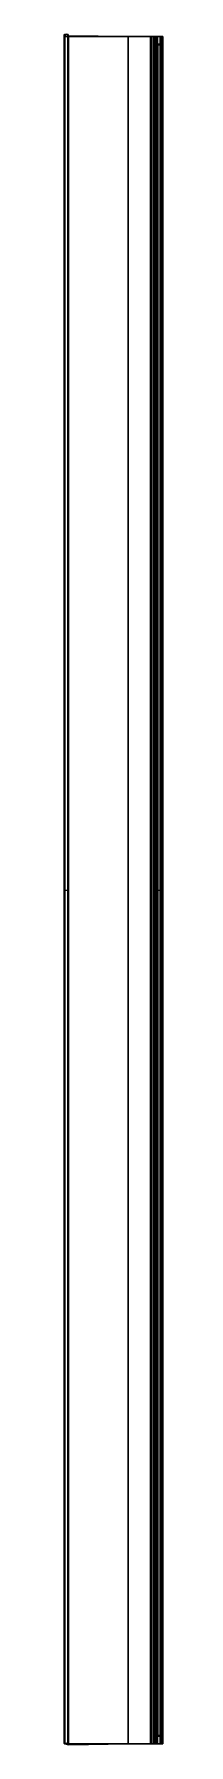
# Model space of a CAD drawing. Header units: millimetres. Extents: x -842 to -805, y -151 to 474.
import ezdxf

# ---------------------------------------------------------------- set-up
doc = ezdxf.new("R2010")
doc.units = ezdxf.units.MM
doc.header["$MEASUREMENT"] = 0
doc.layers.get('0').update_dxf_attribs({"color": 1})
doc.layers.add('IGES level 0', color=253, linetype='Continuous')

msp = doc.modelspace()

# ---------------------------------------------------------------- linework, layer by layer
for points in [[(-840.77, 473.43, 17.7), (-840.68, 473.41, 17.91), (-840.77, 474.12, 0.2), (-840.57, 474.15)], [(-840.77, 474.12, 0.2), (-840.57, 474.15), (-840.57, -150.45), (-840.77, -150.49, 0.2)], [(-840.77, -150.49, 17.7), (-840.77, -150.49, 0.2), (-840.77, 474.12, 0.2), (-840.77, 473.43, 17.7)], [(-840.68, 473.41, 17.91), (-840.77, 473.43, 17.7), (-840.77, -150.49, 17.7), (-840.68, -150.54, 17.91)], [(-840.68, 473.41, 17.91), (-840.47, 473.41, 18), (-840.02, 474.2), (-840.57, 474.15)], [(-840.47, 473.41, 18), (-840.68, 473.41, 17.91), (-840.68, -150.54, 17.91), (-840.47, -150.59, 18)], [(-840.57, 474.15), (-839.47, 474.24), (-839.47, -150.37), (-840.57, -150.45)], [(-840.02, 474.2), (-839.47, 474.24), (-839.18, 473.68, 16.81), (-840.47, 473.41, 18)], [(-817.47, 473.41, 18), (-817.47, 473.41, 16.5), (-839.18, 473.68, 16.81), (-840.47, 473.41, 18)], [(-805.77, 473.41, 18), (-840.47, 473.41, 18), (-840.47, -150.59, 18), (-805.77, -150.59, 18)], [(-805.77, -150.59, 18), (-840.47, -150.59, 18), (-840.47, 473.41, 18), (-805.77, 473.41, 18)], [(-839.47, -150.35), (-839.18, -150.93, 16.81), (-839.18, 473.68, 16.81), (-839.47, 474.24)], [(-839.18, -150.93, 16.81), (-817.47, -150.59, 16.5), (-817.47, 473.41, 16.5), (-839.18, 473.68, 16.82)], [(-809.27, 473.41, 16.5), (-809.27, 473.41, 18), (-817.47, 473.41, 18), (-817.47, 473.41, 16.5)], [(-809.27, 473.41, 16.5), (-817.47, 473.41, 16.5), (-817.47, -150.59, 16.5), (-809.27, -150.59, 16.5)], [(-809.27, 473.41, 18), (-808.67, 473.41, 18), (-808.67, 473.41, 16.43), (-809.27, 473.41, 16.5)], [(-808.67, 473.41, 16.43), (-809.27, 473.41, 16.5), (-809.27, -150.59, 16.5), (-808.67, -150.59, 16.43)], [(-808.67, 473.41, 16.43), (-808.24, 473.41, 16.28), (-808.24, 473.41, 18), (-808.67, 473.41, 18)], [(-808.24, -150.59, 16.28), (-808.67, -150.59, 16.43), (-808.67, 473.41, 16.43), (-808.24, 473.41, 16.28)], [(-808.24, 473.41, 16.28), (-808.01, 473.41, 16.16), (-808.01, 473.41, 18), (-808.24, 473.41, 18)], [(-808.01, 473.41, 16.16), (-808.24, 473.41, 16.28), (-808.24, -150.59, 16.28), (-808.01, -150.59, 16.16)], [(-808.01, 473.41, 16.16), (-807.8, 473.41, 16.02), (-807.8, 473.41, 18), (-808.01, 473.41, 18)], [(-807.8, -150.59, 16.02), (-808.01, -150.59, 16.16), (-808.01, 473.41, 16.16), (-807.8, 473.41, 16.02)], [(-807.8, 473.41, 16.02), (-807.6, 473.41, 15.86), (-807.6, 473.41, 18), (-807.8, 473.41, 18)], [(-807.5, 473.41, 15.77), (-807.8, 473.41, 16.02), (-807.8, -150.59, 16.02), (-807.5, -150.59, 15.77)], [(-807.6, 473.41, 15.86), (-807.5, 473.41, 15.77), (-807.5, 473.41, 18), (-807.6, 473.41, 18)], [(-807.5, 473.41, 15.77), (-807.38, 473.41, 15.63), (-807.38, 473.41, 18), (-807.5, 473.41, 18)], [(-807.25, -150.59, 15.47), (-807.5, -150.59, 15.77), (-807.5, 473.41, 15.77), (-807.25, 473.41, 15.47)], [(-807.38, 473.41, 15.63), (-807.25, 473.41, 15.47), (-807.25, 473.41, 18), (-807.38, 473.41, 18)], [(-807.25, 473.41, 15.47), (-807.15, 473.41, 15.33), (-807.15, 473.41, 18), (-807.25, 473.41, 18)], [(-807.08, 473.41, 15.2), (-807.25, 473.41, 15.47), (-807.25, -150.59, 15.47), (-807.08, -150.59, 15.2)], [(-807.15, 473.41, 15.33), (-807.08, 473.41, 15.2), (-807.08, 473.41, 18), (-807.15, 473.41, 18)], [(-807.08, 473.41, 15.2), (-807.02, 473.41, 15.08), (-807.02, 473.41, 18), (-807.08, 473.41, 18)], [(-807.08, 473.41, 15.2), (-806.96, 473.41, 14.96), (-806.9, -150.59, 14.79), (-806.82, -150.59, 14.5)], [(-806.96, -150.59, 14.96), (-807.08, -150.59, 15.2), (-807.08, 473.41, 15.2), (-806.96, 473.41, 14.96)], [(-807.02, 473.41, 15.08), (-806.96, 473.41, 14.96), (-806.96, 473.41, 18), (-807.02, 473.41, 18)], [(-806.96, 473.41, 14.96), (-806.9, 473.41, 14.79), (-806.9, 473.41, 18), (-806.96, 473.41, 18)], [(-806.9, -150.59, 14.79), (-806.96, -150.59, 14.96), (-806.96, 473.41, 14.96), (-806.9, 473.41, 14.79)], [(-806.9, 473.41, 14.79), (-806.86, 473.41, 14.66), (-806.86, 473.41, 18), (-806.9, 473.41, 18)], [(-806.9, 473.41, 14.79), (-806.82, 473.41, 14.5), (-806.82, -150.59, 14.5), (-806.9, -150.59, 14.79)], [(-806.86, 473.41, 14.66), (-806.82, 473.41, 14.5), (-806.82, 473.41, 18), (-806.86, 473.41, 18)], [(-805.77, 473.41, 18), (-805.68, 473.41, 14.5), (-806.82, 473.41, 14.5), (-806.82, 473.41, 18)], [(-804.77, 473.41, 14.5), (-806.82, 473.41, 14.5), (-806.77, 473.41, 11), (-804.77, 473.41, 11)], [(-806.82, -150.59, 14.5), (-806.77, -150.59, 11), (-806.77, 473.41, 11), (-806.82, 473.41, 14.5)], [(-806.82, 473.41, 14.5), (-806.82, 473.41, 18), (-806.82, -150.59, 18), (-806.82, -150.59, 14.5)], [(-804.77, 473.41, 11), (-804.77, 470.61, 8.2), (-806.77, 470.61, 8.2), (-806.77, 473.41, 11)], [(-806.77, -150.59, 11), (-806.77, -147.79, 8.2), (-806.77, 470.61, 8.2), (-806.77, 473.41, 11)], [(-804.77, 470.61, 8.2), (-804.78, 470.55, 8.14), (-806.76, 470.55, 8.14), (-806.77, 470.61, 8.2)], [(-806.77, -147.79, 8.2), (-806.76, -147.74, 8.14), (-806.76, 470.55, 8.14), (-806.77, 470.61, 8.2)], [(-804.78, 470.55, 8.14), (-804.79, 470.52, 8.11), (-806.75, 470.52, 8.11), (-806.76, 470.55, 8.14)], [(-806.76, 470.55, 8.14), (-806.75, 470.52, 8.11), (-806.75, -147.7, 8.11), (-806.76, -147.74, 8.14)], [(-804.79, 470.52, 8.11), (-804.83, 470.47, 8.06), (-806.71, 470.47, 8.06), (-806.75, 470.52, 8.11)], [(-806.75, -147.7, 8.11), (-806.71, -147.65, 8.06), (-806.71, 470.47, 8.06), (-806.75, 470.52, 8.11)], [(-804.83, 470.47, 8.06), (-804.87, 470.43, 8.03), (-806.67, 470.43, 8.03), (-806.71, 470.47, 8.06)], [(-806.71, -147.65, 8.06), (-806.67, -147.62, 8.03), (-806.67, 470.43, 8.03), (-806.71, 470.47, 8.06)], [(-804.87, 470.43, 8.03), (-804.9, 470.42, 8.01), (-806.64, 470.42, 8.01), (-806.67, 470.43, 8.03)], [(-806.67, 470.43, 8.03), (-806.64, 470.42, 8.01), (-806.64, -147.61, 8.01), (-806.67, -147.62, 8.03)], [(-804.9, 470.42, 8.01), (-804.95, 470.41, 8), (-806.61, 470.41, 8), (-806.64, 470.42, 8.01)], [(-806.64, -147.61, 8.01), (-806.6, -147.59, 8), (-806.61, 470.41, 8), (-806.64, 470.42, 8.01)], [(-804.95, 470.41, 8), (-804.97, 470.41, 8), (-806.57, 470.41, 8), (-806.61, 470.41, 8)], [(-804.97, 470.41, 8), (-806.57, 470.41, 8), (-806.57, -147.59, 8), (-804.97, -147.59, 8)], [(-805.77, 473.41, 18), (-805.59, 473.41, 17.98), (-805.59, 473.41, 14.5), (-805.68, 473.41, 14.5)], [(-805.77, 473.41, 18), (-805.59, 473.41, 17.98), (-805.61, -150.59, 17.99), (-805.77, -150.59, 18)], [(-805.59, 473.41, 17.98), (-805.47, 473.41, 17.95), (-805.47, -150.59, 17.95), (-805.61, -150.59, 17.99)], [(-805.59, 473.41, 17.98), (-805.47, 473.41, 17.95), (-805.47, 473.41, 14.5), (-805.59, 473.41, 14.5)], [(-805.47, 473.41, 17.95), (-805.32, 473.41, 17.89), (-805.32, 473.41, 14.5), (-805.47, 473.41, 14.5)], [(-805.47, 473.41, 17.95), (-805.32, 473.41, 17.89), (-805.32, -150.59, 17.89), (-805.47, -150.59, 17.95)], [(-805.32, 473.41, 17.89), (-805.18, 473.41, 17.81), (-805.18, 473.41, 14.5), (-805.32, 473.41, 14.5)], [(-805.32, 473.41, 17.89), (-805.18, 473.41, 17.81), (-805.18, -150.59, 17.81), (-805.32, -150.59, 17.89)], [(-805.18, 473.41, 17.81), (-805.07, 473.41, 17.71), (-805.07, 473.41, 14.5), (-805.18, 473.41, 14.5)], [(-805.18, -150.59, 17.81), (-805.07, -150.59, 17.71), (-805.07, 473.41, 17.71), (-805.18, 473.41, 17.81)], [(-805.07, 473.41, 17.71), (-804.96, 473.41, 17.59), (-804.96, 473.41, 14.5), (-805.07, 473.41, 14.5)], [(-805.07, 473.41, 17.71), (-804.96, 473.41, 17.59), (-804.96, -150.59, 17.59), (-805.07, -150.59, 17.71)], [(-804.9, -147.61, 8.01), (-804.97, -147.59, 8), (-804.97, 470.41, 8), (-804.95, 470.41, 8)], [(-804.96, 473.41, 17.59), (-804.88, 473.41, 17.46), (-804.88, 473.41, 14.5), (-804.96, 473.41, 14.5)], [(-804.96, 473.41, 17.59), (-804.88, 473.41, 17.46), (-804.88, -150.59, 17.46), (-804.96, -150.59, 17.59)], [(-804.95, 470.41, 8), (-804.9, 470.42, 8.01), (-804.9, -147.61, 8.01), (-804.87, -147.62, 8.03)], [(-804.87, 470.43, 8.03), (-804.9, 470.42, 8.01), (-804.9, -147.61, 8.01), (-804.87, -147.62, 8.03)], [(-804.88, 473.41, 17.46), (-804.84, 473.41, 17.35), (-804.84, 473.41, 14.5), (-804.88, 473.41, 14.5)], [(-804.88, 473.41, 17.46), (-804.84, 473.41, 17.35), (-804.84, -150.59, 17.35), (-804.88, -150.59, 17.46)], [(-804.83, -147.65, 8.06), (-804.87, -147.62, 8.03), (-804.87, 470.43, 8.03), (-804.83, 470.47, 8.06)], [(-804.84, 473.41, 17.35), (-804.8, 473.41, 17.25), (-804.8, 473.41, 14.5), (-804.84, 473.41, 14.5)], [(-804.84, 473.41, 17.35), (-804.8, 473.41, 17.25), (-804.8, -150.59, 17.25), (-804.84, -150.59, 17.35)], [(-804.79, 470.52, 8.11), (-804.83, 470.47, 8.06), (-804.83, -147.65, 8.06), (-804.79, -147.7, 8.11)], [(-804.8, 473.41, 17.25), (-804.78, 473.41, 17.08), (-804.77, 473.41, 14.5), (-804.8, 473.41, 14.5)], [(-804.8, 473.41, 17.25), (-804.78, 473.41, 17.14), (-804.78, -150.59, 17.14), (-804.8, -150.59, 17.25)], [(-804.78, 470.55, 8.14), (-804.79, 470.52, 8.11), (-804.79, -147.7, 8.11), (-804.78, -147.74, 8.14)], [(-804.78, 473.41, 17.14), (-804.77, 473.41, 17), (-804.77, -150.59, 17), (-804.78, -150.59, 17.14)], [(-804.77, -147.79, 8.2), (-804.78, -147.74, 8.14), (-804.78, 470.55, 8.14), (-804.77, 470.61, 8.2)], [(-804.77, 473.41, 17), (-804.77, 473.41, 11), (-804.77, -150.59, 11), (-804.77, -150.59, 17)], [(-804.77, 470.61, 8.2), (-804.77, 473.41, 11), (-804.77, -150.59, 11), (-804.77, -147.79, 8.2)], [(-804.77, -150.59, 11), (-804.77, -150.59, 17), (-804.77, 473.41, 17), (-804.77, 473.41, 11)], [(-806.77, -147.79, 8.2), (-806.76, -147.74, 8.14), (-804.78, -147.74, 8.14), (-804.77, -147.79, 8.2)], [(-806.77, -150.59, 11), (-806.77, -147.79, 8.2), (-804.77, -147.79, 8.2), (-804.77, -150.59, 11)], [(-806.76, -147.74, 8.14), (-806.75, -147.7, 8.11), (-804.79, -147.7, 8.11), (-804.78, -147.74, 8.14)], [(-806.75, -147.7, 8.11), (-806.71, -147.65, 8.06), (-804.83, -147.65, 8.06), (-804.79, -147.7, 8.11)], [(-806.71, -147.65, 8.06), (-806.67, -147.62, 8.03), (-804.87, -147.62, 8.03), (-804.83, -147.65, 8.06)], [(-806.64, -147.61, 8.01), (-806.61, -147.6, 8), (-804.95, -147.59, 8), (-804.9, -147.61, 8.01)], [(-806.61, -147.6, 8), (-806.57, -147.59, 8), (-804.97, -147.59, 8), (-804.95, -147.59, 8)], [(-840.77, -150.49, 17.7), (-840.68, -150.54, 17.91), (-840.77, -150.49, 0.2), (-840.57, -150.45)], [(-840.68, -150.54, 17.91), (-840.47, -150.59, 18), (-840.02, -150.37), (-840.57, -150.45)], [(-840.02, -150.37), (-839.47, -150.37), (-839.18, -150.93, 16.81), (-840.47, -150.59, 18)], [(-840.47, -150.59, 18), (-839.18, -150.93, 16.81), (-817.99, -150.59, 16.5), (-817.98, -150.59, 18)], [(-839.18, -150.93, 16.81), (-840.47, -150.59, 18), (-809.27, -150.59, 18), (-809.27, -150.59, 16.5)], [(-817.47, -150.59, 16.5), (-817.99, -150.59, 16.5), (-817.98, -150.59, 18), (-817.47, -150.59, 18)], [(-817.47, -150.59, 16.5), (-817.47, -150.59, 18), (-809.27, -150.59, 18), (-809.27, -150.59, 16.5)], [(-809.27, -150.59, 16.5), (-808.67, -150.59, 16.43), (-808.67, -150.59, 18), (-809.27, -150.59, 18)], [(-808.67, -150.59, 18), (-808.24, -150.59, 18), (-808.24, -150.59, 16.28), (-808.67, -150.59, 16.43)], [(-808.24, -150.59, 18), (-808.01, -150.59, 18), (-808.01, -150.59, 16.16), (-808.24, -150.59, 16.28)], [(-808.01, -150.59, 18), (-807.8, -150.59, 18), (-807.8, -150.59, 16.02), (-808.01, -150.59, 16.16)], [(-807.8, -150.59, 18), (-807.6, -150.59, 18), (-807.6, -150.59, 15.86), (-807.8, -150.59, 16.02)], [(-807.6, -150.59, 18), (-807.5, -150.59, 18), (-807.5, -150.59, 15.77), (-807.6, -150.59, 15.86)], [(-807.5, -150.59, 18), (-807.38, -150.59, 18), (-807.38, -150.59, 15.63), (-807.5, -150.59, 15.77)], [(-807.38, -150.59, 18), (-807.25, -150.59, 18), (-807.25, -150.59, 15.47), (-807.38, -150.59, 15.63)], [(-807.25, -150.59, 18), (-807.15, -150.59, 18), (-807.15, -150.59, 15.33), (-807.25, -150.59, 15.47)], [(-807.15, -150.59, 18), (-807.08, -150.59, 18), (-807.08, -150.59, 15.2), (-807.15, -150.59, 15.33)], [(-807.08, -150.59, 18), (-807.02, -150.59, 18), (-807.02, -150.59, 15.08), (-807.08, -150.59, 15.2)], [(-807.02, -150.59, 18), (-806.96, -150.59, 18), (-806.96, -150.59, 14.96), (-807.02, -150.59, 15.08)], [(-806.96, -150.59, 18), (-806.9, -150.59, 18), (-806.9, -150.59, 14.79), (-806.96, -150.59, 14.96)], [(-806.9, -150.59, 18), (-806.86, -150.59, 18), (-806.86, -150.59, 14.66), (-806.9, -150.59, 14.79)], [(-806.86, -150.59, 18), (-806.82, -150.59, 18), (-806.82, -150.59, 14.5), (-806.86, -150.59, 14.66)], [(-806.82, -150.59, 18), (-806.82, -150.59, 14.5), (-805.68, -150.59, 14.5), (-805.77, -150.59, 18)], [(-804.77, -150.59, 11), (-806.77, -150.59, 11), (-806.82, -150.59, 14.5), (-804.77, -150.59, 14.5)], [(-805.68, -150.59, 14.5), (-805.59, -150.59, 14.5), (-805.61, -150.59, 17.99), (-805.77, -150.59, 18)], [(-805.59, -150.59, 14.5), (-805.47, -150.59, 14.5), (-805.47, -150.59, 17.95), (-805.61, -150.59, 17.99)], [(-805.47, -150.59, 14.5), (-805.32, -150.59, 14.5), (-805.32, -150.59, 17.89), (-805.47, -150.59, 17.95)], [(-805.32, -150.59, 14.5), (-805.18, -150.59, 14.5), (-805.18, -150.59, 17.81), (-805.32, -150.59, 17.89)], [(-805.18, -150.59, 14.5), (-805.07, -150.59, 14.5), (-805.07, -150.59, 17.71), (-805.18, -150.59, 17.81)], [(-805.07, -150.59, 14.5), (-804.96, -150.59, 14.5), (-804.96, -150.59, 17.59), (-805.07, -150.59, 17.71)], [(-804.96, -150.59, 14.5), (-804.88, -150.59, 14.5), (-804.88, -150.59, 17.46), (-804.96, -150.59, 17.59)], [(-804.88, -150.59, 14.5), (-804.84, -150.59, 14.5), (-804.84, -150.59, 17.35), (-804.88, -150.59, 17.46)], [(-804.84, -150.59, 14.5), (-804.8, -150.59, 14.5), (-804.8, -150.59, 17.25), (-804.84, -150.59, 17.35)], [(-804.8, -150.59, 14.5), (-804.77, -150.59, 14.5), (-804.78, -150.59, 17.08), (-804.8, -150.59, 17.25)]]:
    msp.add_3dface(points)
at = {"layer": 'IGES level 0', "extrusion": (1, 0, 0)}
for points in [[(-817.47, 473.41, 18), (-817.47, 473.41, 17.25), (-817.47, 473.41, 16.5)], [(-817.47, 473.41, 16.5), (-817.47, 473.41, 17.25), (-817.47, 473.41, 18)], [(-804.77, 473.41, 17), (-804.77, 473.41, 14), (-804.77, 473.41, 11)], [(-804.77, 470.61, 8.2), (-804.77, 472.01, 9.6), (-804.77, 473.41, 11)], [(-804.77, 473.41, 11), (-804.77, 473.41, 14), (-804.77, 473.41, 17)], [(-806.77, -150.59, 11), (-806.77, -149.19, 9.6), (-806.77, -147.79, 8.2)], [(-806.77, -147.79, 8.2), (-806.77, -149.19, 9.6), (-806.77, -150.59, 11)], [(-804.77, -147.79, 8.2), (-804.77, -149.19, 9.6), (-804.77, -150.59, 11)], [(-804.77, -150.59, 11), (-804.77, -149.19, 9.6), (-804.77, -147.79, 8.2)], [(-817.47, -150.59, 16.5), (-817.47, -150.59, 17.25), (-817.47, -150.59, 18)], [(-817.47, -150.59, 18), (-817.47, -150.59, 17.25), (-817.47, -150.59, 16.5)], [(-804.77, -150.59, 11), (-804.77, -150.59, 14), (-804.77, -150.59, 17)], [(-804.77, -150.59, 17), (-804.77, -150.59, 14), (-804.77, -150.59, 11)]]:
    msp.add_open_spline(points, degree=2, dxfattribs=at)
at = {"layer": 'IGES level 0'}
for points in [[(-809.27, 473.41, 16.5), (-813.37, 473.41, 16.5), (-817.47, 473.41, 16.5)], [(-817.47, 473.41, 18), (-811.62, 473.41, 18), (-805.77, 473.41, 18)], [(-805.77, 473.41, 18), (-811.62, 473.41, 18), (-817.47, 473.41, 18)], [(-817.47, 473.41, 16.5), (-813.37, 473.41, 16.5), (-809.27, 473.41, 16.5)], [(-809.27, -150.59, 16.5), (-809.27, 161.41, 16.5), (-809.27, 473.41, 16.5)], [(-809.27, 473.41, 16.5), (-809.27, 161.41, 16.5), (-809.27, -150.59, 16.5)], [(-807.5, 473.41, 15.77), (-807.5, 161.41, 15.77), (-807.5, -150.59, 15.77)], [(-804.77, 473.41, 14.5), (-805.8, 473.41, 14.5), (-806.82, 473.41, 14.5)], [(-806.77, 473.41, 11), (-805.77, 473.41, 11), (-804.77, 473.41, 11)], [(-804.77, 473.41, 11), (-805.77, 473.41, 11), (-806.77, 473.41, 11)], [(-806.77, -147.79, 8.2), (-806.77, 161.41, 8.2), (-806.77, 470.61, 8.2)], [(-806.77, 470.61, 8.2), (-806.77, 161.41, 8.2), (-806.77, -147.79, 8.2)], [(-806.71, 470.47, 8.06), (-806.71, 161.41, 8.06), (-806.71, -147.65, 8.06)], [(-804.97, 470.41, 8), (-805.77, 470.41, 8), (-806.57, 470.41, 8)], [(-806.57, 470.41, 8), (-805.77, 470.41, 8), (-804.97, 470.41, 8)], [(-806.57, -147.59, 8), (-806.57, 161.41, 8), (-806.57, 470.41, 8)], [(-806.57, 470.41, 8), (-806.57, 161.41, 8), (-806.57, -147.59, 8)], [(-805.77, -150.59, 18), (-805.77, 161.41, 18), (-805.77, 473.41, 18)], [(-805.77, 473.41, 18), (-805.77, 161.41, 18), (-805.77, -150.59, 18)], [(-805.07, 473.41, 17.71), (-805.07, 161.41, 17.71), (-805.07, -150.59, 17.71)], [(-804.97, -147.59, 8), (-804.97, 161.41, 8), (-804.97, 470.41, 8)], [(-804.97, 470.41, 8), (-804.97, 161.41, 8), (-804.97, -147.59, 8)], [(-804.83, 470.47, 8.06), (-804.83, 161.41, 8.06), (-804.83, -147.65, 8.06)], [(-804.77, -150.59, 17), (-804.77, 161.41, 17), (-804.77, 473.41, 17)], [(-804.77, 473.41, 17), (-804.77, 161.41, 17), (-804.77, -150.59, 17)], [(-804.77, -147.79, 8.2), (-804.77, 161.41, 8.2), (-804.77, 470.61, 8.2)], [(-804.77, 470.61, 8.2), (-804.77, 161.41, 8.2), (-804.77, -147.79, 8.2)], [(-840.57, 161.41), (-840.02, 161.41), (-839.47, 161.41)], [(-806.57, 161.41, 8), (-805.77, 161.41, 8), (-804.97, 161.41, 8)], [(-806.57, -147.59, 8), (-805.77, -147.59, 8), (-804.97, -147.59, 8)], [(-804.97, -147.59, 8), (-805.77, -147.59, 8), (-806.57, -147.59, 8)], [(-805.77, -150.59, 18), (-811.62, -150.59, 18), (-817.47, -150.59, 18)], [(-817.47, -150.59, 16.5), (-813.37, -150.59, 16.5), (-809.27, -150.59, 16.5)], [(-817.47, -150.59, 18), (-811.62, -150.59, 18), (-805.77, -150.59, 18)], [(-809.27, -150.59, 16.5), (-813.37, -150.59, 16.5), (-817.47, -150.59, 16.5)], [(-804.77, -150.59, 14.5), (-805.8, -150.59, 14.5), (-806.82, -150.59, 14.5)], [(-804.77, -150.59, 11), (-805.77, -150.59, 11), (-806.77, -150.59, 11)], [(-806.77, -150.59, 11), (-805.77, -150.59, 11), (-804.77, -150.59, 11)]]:
    msp.add_open_spline(points, degree=2, dxfattribs=at)
at = {"layer": 'IGES level 0', "extrusion": (-1, 0, 0)}
for points in [[(-806.77, 470.61, 8.2), (-806.77, 472.01, 9.6), (-806.77, 473.41, 11)], [(-806.77, 473.41, 11), (-806.77, 472.01, 9.6), (-806.77, 470.61, 8.2)], [(-804.77, 473.41, 11), (-804.77, 472.01, 9.6), (-804.77, 470.61, 8.2)]]:
    msp.add_open_spline(points, degree=2, dxfattribs=at)
at = {"layer": 'IGES level 0', "extrusion": (1.2705e-12, 0.707107, -0.707107)}
msp.add_rational_spline([(-806.57, 470.41, 8), (-806.69, 470.41, 8), (-806.77, 470.49, 8.08), (-806.77, 470.61, 8.2)], [1, 0.804737854124, 0.804737854124, 1], degree=3, dxfattribs=at)
at = {"layer": 'IGES level 0', "extrusion": (1.2715e-12, 0.707107, -0.707107)}
msp.add_rational_spline([(-806.77, 470.61, 8.2), (-806.77, 470.49, 8.08), (-806.69, 470.41, 8), (-806.57, 470.41, 8)], [1, 0.804737854124, 0.804737854124, 1], degree=3, dxfattribs=at)
at = {"layer": 'IGES level 0', "extrusion": (0, 1, 0)}
for points in [[(-805.77, 473.41, 18), (-805.19, 473.41, 18), (-804.77, 473.41, 17.59), (-804.77, 473.41, 17)], [(-804.77, 473.41, 17), (-804.77, 473.41, 17.59), (-805.19, 473.41, 18), (-805.77, 473.41, 18)], [(-806.77, 161.41, 8.2), (-806.77, 161.41, 8.08), (-806.69, 161.41, 8), (-806.57, 161.41, 8)], [(-804.77, -150.59, 17), (-804.77, -150.59, 17.59), (-805.19, -150.59, 18), (-805.77, -150.59, 18)], [(-805.77, -150.59, 18), (-805.19, -150.59, 18), (-804.77, -150.59, 17.59), (-804.77, -150.59, 17)]]:
    msp.add_rational_spline(points, [1, 0.804737854124, 0.804737854124, 1], degree=3, dxfattribs=at)
at = {"layer": 'IGES level 0', "extrusion": (-1.217e-12, 0.707107, -0.707107)}
msp.add_rational_spline([(-804.77, 470.61, 8.2), (-804.77, 470.49, 8.08), (-804.86, 470.41, 8), (-804.97, 470.41, 8)], [1, 0.804737854124, 0.804737854124, 1], degree=3, dxfattribs=at)
at = {"layer": 'IGES level 0', "extrusion": (-1.2169e-12, 0.707107, -0.707107)}
msp.add_rational_spline([(-804.97, 470.41, 8), (-804.86, 470.41, 8), (-804.77, 470.49, 8.08), (-804.77, 470.61, 8.2)], [1, 0.804737854124, 0.804737854124, 1], degree=3, dxfattribs=at)
at = {"layer": 'IGES level 0', "extrusion": (0, -1, 0)}
msp.add_open_spline([(-842.21, 161.41, 12), (-842.21, 161.41, 12), (-842.21, 161.41, 12)], degree=2, dxfattribs=at)
at = {"layer": 'IGES level 0', "extrusion": (-2.427e-13, -1, -2.427e-13)}
msp.add_rational_spline([(-840.77, 161.41, 0.2), (-840.77, 161.41, 0.08), (-840.69, 161.41), (-840.57, 161.41)], [1, 0.804737854124, 0.804737854124, 1], degree=3, dxfattribs=at)
at = {"layer": 'IGES level 0', "extrusion": (0, -1, 0)}
for points in [[(-840.47, 161.41, 18), (-840.65, 161.41, 18), (-840.77, 161.41, 17.88), (-840.77, 161.41, 17.7)], [(-839.47, 161.41), (-839.36, 161.41), (-839.27, 161.41, 0.08), (-839.27, 161.41, 0.2)], [(-804.97, 161.41, 8), (-804.86, 161.41, 8), (-804.77, 161.41, 8.08), (-804.77, 161.41, 8.2)]]:
    msp.add_rational_spline(points, [1, 0.804737854124, 0.804737854124, 1], degree=3, dxfattribs=at)
at = {"layer": 'IGES level 0', "extrusion": (-1.059e-13, -0.707107, -0.707107)}
msp.add_rational_spline([(-806.77, -147.79, 8.2), (-806.77, -147.68, 8.08), (-806.69, -147.59, 8), (-806.57, -147.59, 8)], [1, 0.804737854124, 0.804737854124, 1], degree=3, dxfattribs=at)
at = {"layer": 'IGES level 0', "extrusion": (-1.056e-13, -0.707107, -0.707107)}
msp.add_rational_spline([(-806.57, -147.59, 8), (-806.69, -147.59, 8), (-806.77, -147.68, 8.08), (-806.77, -147.79, 8.2)], [1, 0.804737854124, 0.804737854124, 1], degree=3, dxfattribs=at)
at = {"layer": 'IGES level 0', "extrusion": (1.101e-13, -0.707107, -0.707107)}
msp.add_rational_spline([(-804.97, -147.59, 8), (-804.86, -147.59, 8), (-804.77, -147.68, 8.08), (-804.77, -147.79, 8.2)], [1, 0.804737854124, 0.804737854124, 1], degree=3, dxfattribs=at)
at = {"layer": 'IGES level 0', "extrusion": (1.103e-13, -0.707107, -0.707107)}
msp.add_rational_spline([(-804.77, -147.79, 8.2), (-804.77, -147.68, 8.08), (-804.86, -147.59, 8), (-804.97, -147.59, 8)], [1, 0.804737854124, 0.804737854124, 1], degree=3, dxfattribs=at)

doc.saveas('drawing.dxf')
